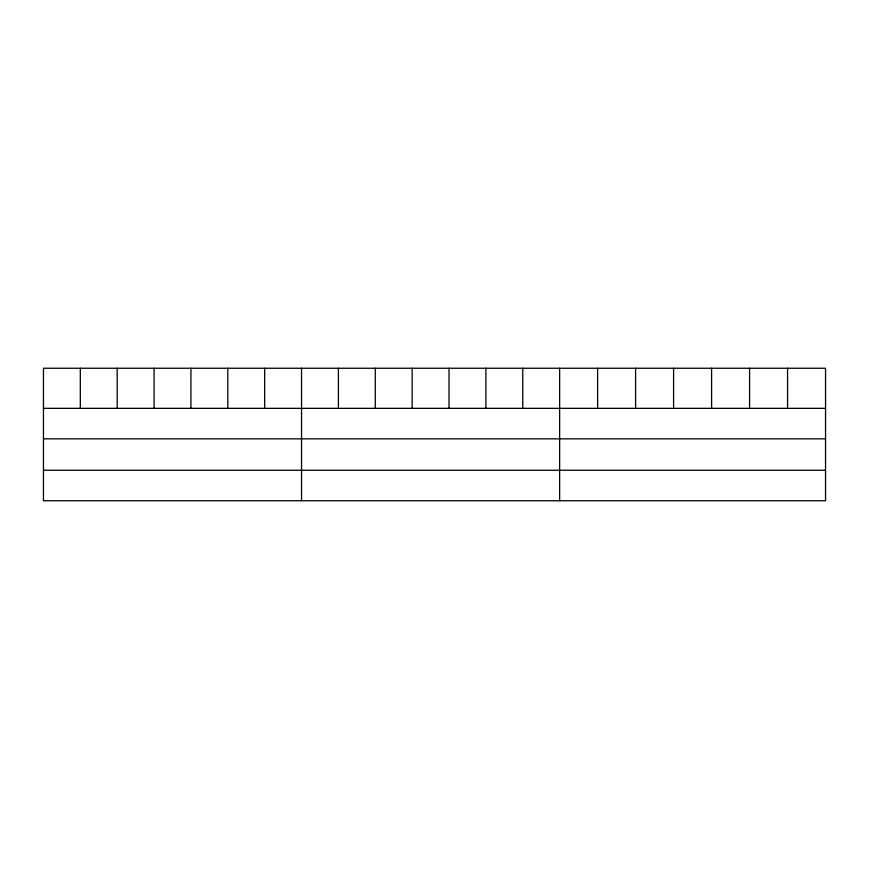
<?xml version="1.0" encoding="UTF-8"?>
<svg xmlns="http://www.w3.org/2000/svg" width="869" height="869" viewBox="0 0 869 869"><rect width="100%" height="100%" fill="white"/><g stroke="black" fill="none" stroke-linecap="round" stroke-linejoin="round"><path stroke-width="1.3" d="M825.55 438.834L825.55 368.25L43.45 368.25L43.45 500.75L825.55 500.75L825.55 438.834L43.45 438.834M43.45 408.332L825.55 408.332M43.45 470.248L825.55 470.248M787.564 368.25L787.564 408.332M749.578 368.25L749.578 408.332M711.592 368.25L711.592 408.332M673.594 368.25L673.594 408.332M635.608 368.25L635.608 408.332M597.622 368.25L597.622 408.332M559.636 368.25L559.636 500.75M522.769 368.25L522.769 408.332M485.89 368.25L485.89 408.332M449.023 368.25L449.023 408.332M412.156 368.25L412.156 408.332M375.289 368.25L375.289 408.332M338.41 368.25L338.41 408.332M301.543 368.25L301.543 500.75M264.676 368.25L264.676 408.332M227.797 368.25L227.797 408.332M190.93 368.25L190.93 408.332M154.063 368.25L154.063 408.332M117.196 368.25L117.196 408.332M80.317 368.25L80.317 408.332"/></g></svg>
